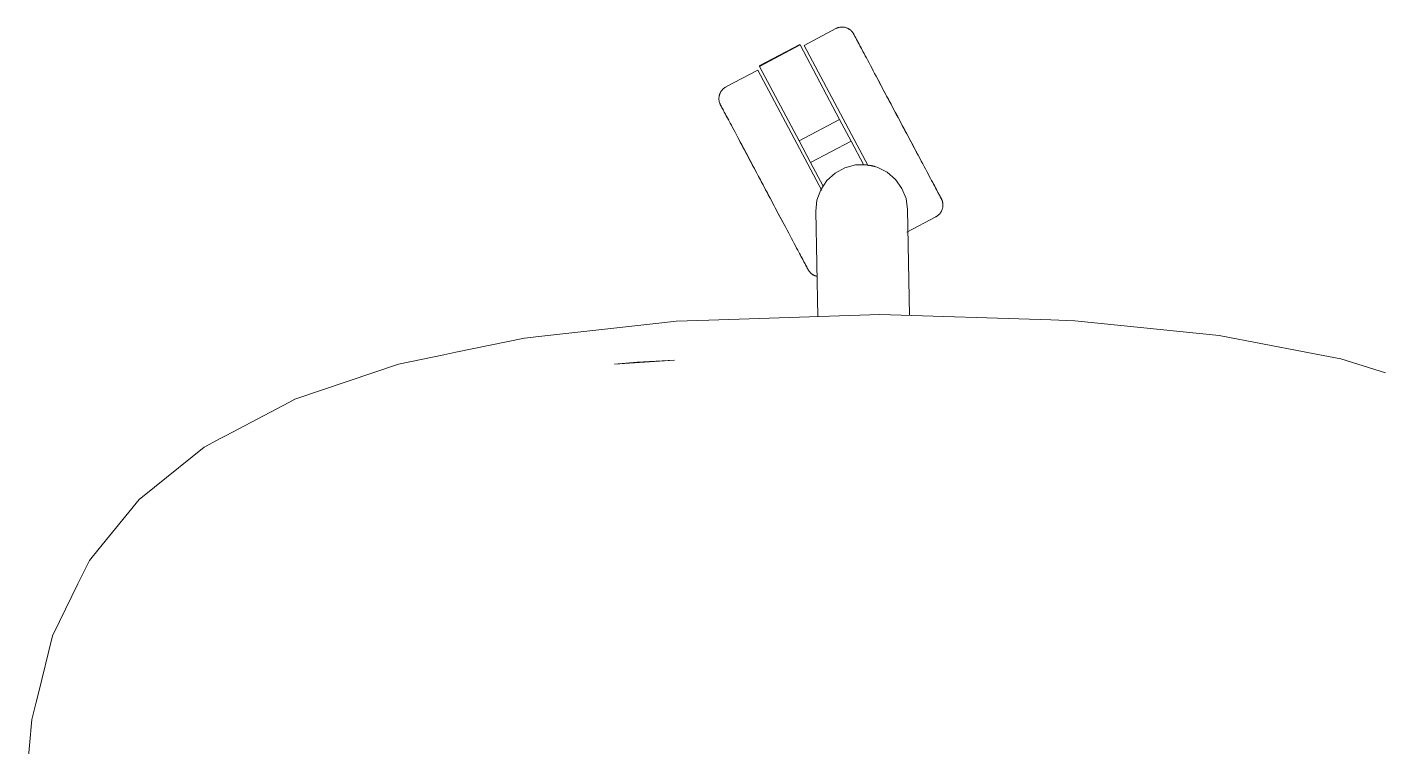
# Model space of a CAD drawing. Header units: millimetres. Extents: x 79795 to 317870, y -36033 to 97293.
# Drawn here: x 229416.3 to 229829.3, y 22475 to 22694.6 of the extents above; entities that cross this region are included whole.
import ezdxf

# ---------------------------------------------------------------- set-up
doc = ezdxf.new("R2010")
doc.units = ezdxf.units.MM
doc.header["$MEASUREMENT"] = 0
doc.layers.add('G-IMPT', color=8, linetype='CONTINUOUS', lineweight=9)
doc.layers.add('I-FURN', color=8, linetype='CONTINUOUS', lineweight=9)

msp = doc.modelspace()

# ---------------------------------------------------------------- linework, layer by layer
at = {"layer": 'G-IMPT'}
for p, q in [((229624.06, 22605.16), (229676.24, 22606.86)), ((229676.24, 22606.86), (229728.41, 22605.25)), ((229609.75, 22604.35), (229572.3, 22600.23)), ((229609.75, 22604.35), (229614.12, 22604.84)), ((229624.06, 22605.16), (229614.12, 22604.84)), ((229728.41, 22605.25), (229735.67, 22605.02)), ((229742.73, 22604.29), (229735.67, 22605.02)), ((229779.73, 22600.47), (229742.73, 22604.29)), ((229546.94, 22595.39), (229567.89, 22599.74)), ((229567.89, 22599.74), (229572.3, 22600.23)), ((229779.73, 22600.47), (229780.19, 22600.38)), ((229805.57, 22595.51), (229780.19, 22600.38)), ((229543.26, 22594.63), (229529.44, 22591.76)), ((229546.94, 22595.39), (229543.26, 22594.63)), ((229805.57, 22595.51), (229809.23, 22594.81)), ((229816.83, 22593.35), (229809.23, 22594.81)), ((229522, 22589.24), (229529.44, 22591.76)), ((229613.59, 22592.96), (229595.31, 22591.71)), ((229595.31, 22591.71), (229602.25, 22592.32)), ((229613.59, 22592.96), (229602.25, 22592.32)), ((229830.44, 22589.16), (229816.83, 22593.35)), ((229522, 22589.24), (229497.92, 22581.09)), ((229476.75, 22569.92), (229496.26, 22580.21)), ((229496.26, 22580.21), (229497.92, 22581.09)), ((229470.24, 22566.48), (229475.37, 22569.19)), ((229476.75, 22569.92), (229475.37, 22569.19)), ((229470.24, 22566.48), (229455.11, 22554.28)), ((229450.44, 22550.51), (229455.11, 22554.28)), ((229438.27, 22535.57), (229450.44, 22550.51)), ((229435.3, 22531.91), (229431.77, 22524.75)), ((229438.27, 22535.57), (229435.3, 22531.91)), ((229426.13, 22513.28), (229431.77, 22524.75)), ((229426.13, 22513.28), (229423.98, 22508.92)), ((229423.98, 22508.92), (229419.58, 22490.98)), ((229419.58, 22490.98), (229419, 22488.6)), ((229417.7, 22483.31), (229419, 22488.6)), ((229416.25, 22467.44), (229417.7, 22483.31))]:
    msp.add_line(p, q, dxfattribs=at)
at = {"layer": 'I-FURN'}
for p, q in [((229662.81, 22694.13), (229653.13, 22688.98)), ((229662.81, 22694.13), (229662.96, 22694.2)), ((229662.96, 22694.2), (229663.1, 22694.27)), ((229663.1, 22694.27), (229663.25, 22694.33)), ((229663.25, 22694.33), (229663.41, 22694.38)), ((229663.41, 22694.38), (229663.56, 22694.43)), ((229663.56, 22694.43), (229663.71, 22694.48)), ((229663.71, 22694.48), (229663.87, 22694.51)), ((229663.87, 22694.51), (229664.03, 22694.54)), ((229664.03, 22694.54), (229664.19, 22694.57)), ((229664.19, 22694.57), (229664.35, 22694.58)), ((229664.35, 22694.58), (229664.51, 22694.6)), ((229664.51, 22694.6), (229664.67, 22694.6)), ((229664.67, 22694.6), (229664.83, 22694.6)), ((229664.83, 22694.6), (229664.99, 22694.59)), ((229664.99, 22694.59), (229665.15, 22694.58)), ((229665.15, 22694.58), (229665.31, 22694.55)), ((229665.31, 22694.55), (229665.47, 22694.53)), ((229665.47, 22694.53), (229665.63, 22694.49)), ((229665.63, 22694.49), (229665.79, 22694.45)), ((229665.79, 22694.45), (229665.94, 22694.41)), ((229665.94, 22694.41), (229666.09, 22694.35)), ((229666.09, 22694.35), (229666.24, 22694.3)), ((229666.24, 22694.3), (229666.39, 22694.23)), ((229666.39, 22694.23), (229666.54, 22694.16)), ((229666.54, 22694.16), (229666.68, 22694.08)), ((229666.68, 22694.08), (229666.82, 22694)), ((229666.82, 22694), (229666.95, 22693.92)), ((229666.95, 22693.92), (229667.09, 22693.82)), ((229667.09, 22693.82), (229667.21, 22693.73)), ((229667.21, 22693.73), (229667.34, 22693.62)), ((229667.34, 22693.62), (229667.46, 22693.52)), ((229667.46, 22693.52), (229667.57, 22693.4)), ((229667.57, 22693.4), (229667.68, 22693.29)), ((229667.68, 22693.29), (229667.79, 22693.16)), ((229667.79, 22693.16), (229667.89, 22693.04)), ((229667.89, 22693.04), (229667.99, 22692.91)), ((229667.99, 22692.91), (229668.08, 22692.78)), ((229668.08, 22692.78), (229668.16, 22692.64)), ((229651.81, 22689.33), (229639.45, 22682.76)), ((229639.54, 22682.59), (229651.9, 22689.16)), ((229651.9, 22689.16), (229663.97, 22666.45)), ((229653.13, 22688.98), (229672.65, 22652.26)), ((229668.16, 22692.64), (229668.24, 22692.5)), ((229668.24, 22692.5), (229668.27, 22692.46)), ((229668.27, 22692.46), (229668.28, 22692.44)), ((229668.29, 22692.41), (229668.27, 22692.46)), ((229668.27, 22692.46), (229668.27, 22692.46)), ((229668.28, 22692.44), (229668.31, 22692.38)), ((229668.33, 22692.33), (229668.29, 22692.41)), ((229668.31, 22692.38), (229668.36, 22692.28)), ((229668.4, 22692.21), (229668.33, 22692.33)), ((229668.36, 22692.28), (229668.44, 22692.14)), ((229668.48, 22692.05), (229668.4, 22692.21)), ((229668.44, 22692.14), (229668.53, 22691.96)), ((229668.59, 22691.85), (229668.48, 22692.05)), ((229668.53, 22691.96), (229668.65, 22691.74)), ((229668.72, 22691.61), (229668.59, 22691.85)), ((229668.65, 22691.74), (229668.79, 22691.48)), ((229668.87, 22691.33), (229668.72, 22691.61)), ((229668.79, 22691.48), (229668.94, 22691.19)), ((229669.04, 22691.01), (229668.87, 22691.33)), ((229668.94, 22691.19), (229669.12, 22690.85)), ((229669.23, 22690.65), (229669.04, 22691.01)), ((229669.12, 22690.85), (229669.32, 22690.48)), ((229669.44, 22690.26), (229669.23, 22690.65)), ((229669.32, 22690.48), (229669.54, 22690.07)), ((229669.66, 22689.83), (229669.44, 22690.26)), ((229669.54, 22690.07), (229669.78, 22689.62)), ((229669.91, 22689.37), (229669.66, 22689.83)), ((229669.78, 22689.62), (229670.03, 22689.14)), ((229670.18, 22688.86), (229669.91, 22689.37)), ((229670.03, 22689.14), (229670.31, 22688.62)), ((229670.46, 22688.33), (229670.18, 22688.86)), ((229670.31, 22688.62), (229670.6, 22688.07)), ((229670.77, 22687.76), (229670.46, 22688.33)), ((229670.6, 22688.07), (229670.91, 22687.49)), ((229671.09, 22687.16), (229670.77, 22687.76)), ((229671.42, 22686.52), (229671.09, 22687.16)), ((229671.78, 22685.86), (229671.42, 22686.52)), ((229672.14, 22685.17), (229671.78, 22685.86)), ((229672.53, 22684.44), (229672.14, 22685.17)), ((229639, 22681.47), (229629.32, 22676.32)), ((229639, 22681.47), (229658.54, 22644.72)), ((229651.61, 22659.88), (229639.54, 22682.59)), ((229672.93, 22683.69), (229672.53, 22684.44)), ((229673.34, 22682.92), (229672.93, 22683.69)), ((229673.77, 22682.12), (229673.34, 22682.92)), ((229674.2, 22681.29), (229673.77, 22682.12)), ((229674.65, 22680.45), (229674.2, 22681.29)), ((229675.12, 22679.58), (229674.65, 22680.45)), ((229629.14, 22676.22), (229629.28, 22676.3)), ((229629.28, 22676.3), (229629.32, 22676.32)), ((229675.59, 22678.69), (229675.12, 22679.58)), ((229676.07, 22677.79), (229675.59, 22678.69)), ((229675.81, 22678.28), (229676.29, 22677.36)), ((229676.56, 22676.86), (229676.07, 22677.79)), ((229676.29, 22677.36), (229676.79, 22676.43)), ((229677.06, 22675.93), (229676.56, 22676.86)), ((229676.79, 22676.43), (229677.29, 22675.49)), ((229627.18, 22672.88), (229627.19, 22673.05)), ((229627.18, 22672.72), (229627.18, 22672.88)), ((229627.18, 22672.56), (229627.18, 22672.72)), ((229627.19, 22672.4), (229627.18, 22672.56)), ((229627.19, 22673.05), (229627.2, 22673.21)), ((229627.21, 22672.24), (229627.19, 22672.4)), ((229627.2, 22673.21), (229627.22, 22673.37)), ((229627.23, 22672.08), (229627.21, 22672.24)), ((229627.22, 22673.37), (229627.25, 22673.52)), ((229627.25, 22673.52), (229627.29, 22673.68)), ((229627.29, 22673.68), (229627.33, 22673.84)), ((229627.33, 22673.84), (229627.37, 22673.99)), ((229627.37, 22673.99), (229627.42, 22674.15)), ((229627.42, 22674.15), (229627.48, 22674.3)), ((229627.48, 22674.3), (229627.55, 22674.44)), ((229627.55, 22674.44), (229627.62, 22674.59)), ((229627.62, 22674.59), (229627.69, 22674.73)), ((229627.69, 22674.73), (229627.77, 22674.87)), ((229627.77, 22674.87), (229627.86, 22675)), ((229627.86, 22675), (229627.95, 22675.14)), ((229627.95, 22675.14), (229628.05, 22675.27)), ((229628.05, 22675.27), (229628.16, 22675.39)), ((229628.16, 22675.39), (229628.26, 22675.51)), ((229628.26, 22675.51), (229628.38, 22675.62)), ((229628.38, 22675.62), (229628.49, 22675.74)), ((229628.49, 22675.74), (229628.61, 22675.84)), ((229628.61, 22675.84), (229628.74, 22675.94)), ((229628.74, 22675.94), (229628.87, 22676.04)), ((229628.87, 22676.04), (229629, 22676.13)), ((229629, 22676.13), (229629.14, 22676.22)), ((229677.56, 22674.97), (229677.06, 22675.93)), ((229677.29, 22675.49), (229677.8, 22674.53)), ((229678.08, 22674.01), (229677.56, 22674.97)), ((229677.8, 22674.53), (229678.31, 22673.56)), ((229678.59, 22673.04), (229678.08, 22674.01)), ((229678.31, 22673.56), (229678.83, 22672.58)), ((229679.12, 22672.05), (229678.59, 22673.04)), ((229678.83, 22672.58), (229679.36, 22671.6)), ((229627.27, 22671.92), (229627.23, 22672.08)), ((229627.3, 22671.77), (229627.27, 22671.92)), ((229627.34, 22671.61), (229627.3, 22671.77)), ((229627.39, 22671.46), (229627.34, 22671.61)), ((229627.45, 22671.31), (229627.39, 22671.46)), ((229627.51, 22671.16), (229627.45, 22671.31)), ((229627.58, 22671.01), (229627.51, 22671.16)), ((229627.65, 22670.87), (229627.58, 22671.01)), ((229627.65, 22670.86), (229627.65, 22670.87)), ((229627.65, 22670.87), (229627.66, 22670.85)), ((229627.67, 22670.82), (229627.65, 22670.86)), ((229627.66, 22670.85), (229627.69, 22670.79)), ((229627.72, 22670.74), (229627.67, 22670.82)), ((229627.69, 22670.79), (229627.75, 22670.69)), ((229627.78, 22670.61), (229627.72, 22670.74)), ((229627.75, 22670.69), (229627.82, 22670.55)), ((229627.87, 22670.45), (229627.78, 22670.61)), ((229627.82, 22670.55), (229627.92, 22670.37)), ((229627.98, 22670.25), (229627.87, 22670.45)), ((229627.92, 22670.37), (229628.03, 22670.15)), ((229628.1, 22670.01), (229627.98, 22670.25)), ((229628.03, 22670.15), (229628.17, 22669.89)), ((229628.25, 22669.73), (229628.1, 22670.01)), ((229628.17, 22669.89), (229628.33, 22669.59)), ((229628.42, 22669.41), (229628.25, 22669.73)), ((229628.33, 22669.59), (229628.51, 22669.25)), ((229628.61, 22669.06), (229628.42, 22669.41)), ((229628.51, 22669.25), (229628.7, 22668.88)), ((229628.82, 22668.67), (229628.61, 22669.06)), ((229628.7, 22668.88), (229628.92, 22668.47)), ((229629.05, 22668.24), (229628.82, 22668.67)), ((229628.92, 22668.47), (229629.16, 22668.03)), ((229629.3, 22667.77), (229629.05, 22668.24)), ((229629.16, 22668.03), (229629.42, 22667.54)), ((229679.64, 22671.06), (229679.12, 22672.05)), ((229679.36, 22671.6), (229679.89, 22670.6)), ((229680.17, 22670.06), (229679.64, 22671.06)), ((229679.89, 22670.6), (229680.42, 22669.6)), ((229680.71, 22669.06), (229680.17, 22670.06)), ((229680.42, 22669.6), (229680.95, 22668.6)), ((229681.24, 22668.06), (229680.71, 22669.06)), ((229680.95, 22668.6), (229681.49, 22667.6)), ((229681.78, 22667.05), (229681.24, 22668.06)), ((229629.56, 22667.27), (229629.3, 22667.77)), ((229629.42, 22667.54), (229629.69, 22667.03)), ((229629.85, 22666.73), (229629.56, 22667.27)), ((229629.69, 22667.03), (229629.98, 22666.48)), ((229630.15, 22666.16), (229629.85, 22666.73)), ((229629.98, 22666.48), (229630.29, 22665.89)), ((229630.29, 22665.89), (229630.62, 22665.28)), ((229630.62, 22665.28), (229630.97, 22664.63)), ((229630.97, 22664.63), (229631.33, 22663.95)), ((229631.33, 22663.95), (229631.7, 22663.24)), ((229651.61, 22659.88), (229663.97, 22666.45)), ((229663.97, 22666.45), (229667.5, 22659.81)), ((229681.49, 22667.6), (229682.02, 22666.59)), ((229682.31, 22666.05), (229681.78, 22667.05)), ((229682.02, 22666.59), (229682.56, 22665.59)), ((229682.84, 22665.05), (229682.31, 22666.05)), ((229682.56, 22665.59), (229683.09, 22664.59)), ((229683.37, 22664.05), (229682.84, 22665.05)), ((229683.09, 22664.59), (229683.62, 22663.59)), ((229683.9, 22663.05), (229683.37, 22664.05)), ((229631.7, 22663.24), (229632.09, 22662.51)), ((229632.09, 22662.51), (229632.5, 22661.75)), ((229632.5, 22661.75), (229632.92, 22660.96)), ((229632.92, 22660.96), (229633.35, 22660.15)), ((229633.35, 22660.15), (229633.79, 22659.31)), ((229655.14, 22653.24), (229651.61, 22659.88)), ((229655.14, 22653.24), (229667.5, 22659.81)), ((229667.5, 22659.81), (229671.3, 22652.67)), ((229683.62, 22663.59), (229684.14, 22662.6)), ((229684.43, 22662.06), (229683.9, 22663.05)), ((229684.14, 22662.6), (229684.67, 22661.61)), ((229684.95, 22661.09), (229684.43, 22662.06)), ((229684.67, 22661.61), (229685.19, 22660.64)), ((229685.46, 22660.12), (229684.95, 22661.09)), ((229685.19, 22660.64), (229685.7, 22659.68)), ((229685.97, 22659.16), (229685.46, 22660.12)), ((229634.04, 22658.85), (229633.59, 22659.7)), ((229633.79, 22659.31), (229634.25, 22658.45)), ((229634.5, 22657.98), (229634.04, 22658.85)), ((229634.25, 22658.45), (229634.72, 22657.58)), ((229634.97, 22657.1), (229634.5, 22657.98)), ((229634.72, 22657.58), (229635.19, 22656.68)), ((229635.45, 22656.19), (229634.97, 22657.1)), ((229635.19, 22656.68), (229635.68, 22655.77)), ((229635.94, 22655.27), (229635.45, 22656.19)), ((229635.68, 22655.77), (229636.17, 22654.84)), ((229685.7, 22659.68), (229686.2, 22658.72)), ((229686.47, 22658.22), (229685.97, 22659.16)), ((229686.2, 22658.72), (229686.7, 22657.79)), ((229686.97, 22657.29), (229686.47, 22658.22)), ((229686.7, 22657.79), (229687.19, 22656.86)), ((229687.45, 22656.37), (229686.97, 22657.29)), ((229687.19, 22656.86), (229687.67, 22655.96)), ((229687.93, 22655.48), (229687.45, 22656.37)), ((229687.67, 22655.96), (229688.15, 22655.07)), ((229636.44, 22654.33), (229635.94, 22655.27)), ((229636.17, 22654.84), (229636.67, 22653.89)), ((229636.95, 22653.38), (229636.44, 22654.33)), ((229636.67, 22653.89), (229637.18, 22652.94)), ((229637.46, 22652.41), (229636.95, 22653.38)), ((229637.18, 22652.94), (229637.7, 22651.97)), ((229637.98, 22651.44), (229637.46, 22652.41)), ((229637.7, 22651.97), (229638.22, 22650.99)), ((229658.94, 22646.1), (229655.14, 22653.24)), ((229662.57, 22650.06), (229665.53, 22651.68)), ((229665.53, 22651.68), (229668.79, 22652.54)), ((229668.79, 22652.54), (229672.16, 22652.6)), ((229672.16, 22652.6), (229675.45, 22651.85)), ((229675.45, 22651.85), (229678.46, 22650.33)), ((229688.4, 22654.6), (229687.93, 22655.48)), ((229688.15, 22655.07), (229688.61, 22654.2)), ((229688.85, 22653.74), (229688.4, 22654.6)), ((229688.61, 22654.2), (229689.06, 22653.36)), ((229689.3, 22652.91), (229688.85, 22653.74)), ((229689.73, 22652.1), (229689.3, 22652.91)), ((229690.15, 22651.31), (229689.73, 22652.1)), ((229638.5, 22650.46), (229637.98, 22651.44)), ((229638.22, 22650.99), (229638.74, 22650)), ((229639.03, 22649.47), (229638.5, 22650.46)), ((229638.74, 22650), (229639.27, 22649.01)), ((229639.56, 22648.47), (229639.03, 22649.47)), ((229639.27, 22649.01), (229639.8, 22648.01)), ((229640.09, 22647.47), (229639.56, 22648.47)), ((229639.8, 22648.01), (229640.34, 22647.01)), ((229640.62, 22646.46), (229640.09, 22647.47)), ((229658.21, 22644.97), (229660.08, 22647.78)), ((229660.08, 22647.78), (229662.57, 22650.06)), ((229678.46, 22650.33), (229681.03, 22648.14)), ((229681.03, 22648.14), (229682.99, 22645.4)), ((229690.55, 22650.55), (229690.15, 22651.31)), ((229690.94, 22649.81), (229690.55, 22650.55)), ((229691.32, 22649.1), (229690.94, 22649.81)), ((229691.68, 22648.43), (229691.32, 22649.1)), ((229692.02, 22647.78), (229691.68, 22648.43)), ((229692.35, 22647.16), (229692.02, 22647.78)), ((229640.34, 22647.01), (229640.87, 22646)), ((229641.16, 22645.46), (229640.62, 22646.46)), ((229640.87, 22646), (229641.41, 22644.99)), ((229641.69, 22644.45), (229641.16, 22645.46)), ((229641.41, 22644.99), (229641.94, 22643.99)), ((229642.23, 22643.45), (229641.69, 22644.45)), ((229641.94, 22643.99), (229642.47, 22642.99)), ((229642.76, 22642.45), (229642.23, 22643.45)), ((229657.07, 22641.79), (229658.21, 22644.97)), ((229682.99, 22645.4), (229684.24, 22642.27)), ((229692.66, 22646.58), (229692.35, 22647.16)), ((229692.5, 22646.89), (229692.8, 22646.32)), ((229692.96, 22646.03), (229692.66, 22646.58)), ((229692.8, 22646.32), (229693.08, 22645.78)), ((229693.23, 22645.51), (229692.96, 22646.03)), ((229693.08, 22645.78), (229693.35, 22645.28)), ((229693.49, 22645.03), (229693.23, 22645.51)), ((229693.35, 22645.28), (229693.6, 22644.82)), ((229693.72, 22644.58), (229693.49, 22645.03)), ((229693.6, 22644.82), (229693.83, 22644.39)), ((229693.94, 22644.17), (229693.72, 22644.58)), ((229693.83, 22644.39), (229694.04, 22644)), ((229694.14, 22643.8), (229693.94, 22644.17)), ((229694.04, 22644), (229694.22, 22643.64)), ((229694.32, 22643.46), (229694.14, 22643.8)), ((229694.22, 22643.64), (229694.39, 22643.32)), ((229694.48, 22643.17), (229694.32, 22643.46)), ((229694.39, 22643.32), (229694.54, 22643.04)), ((229642.47, 22642.99), (229643, 22641.99)), ((229643.29, 22641.46), (229642.76, 22642.45)), ((229643, 22641.99), (229643.53, 22641)), ((229643.81, 22640.47), (229643.29, 22641.46)), ((229643.53, 22641), (229644.05, 22640.02)), ((229644.33, 22639.49), (229643.81, 22640.47)), ((229644.05, 22640.02), (229644.57, 22639.04)), ((229644.85, 22638.52), (229644.33, 22639.49)), ((229656.72, 22638.44), (229657.07, 22641.79)), ((229684.24, 22642.27), (229684.71, 22638.92)), ((229694.61, 22642.91), (229694.48, 22643.17)), ((229694.54, 22643.04), (229694.67, 22642.8)), ((229694.73, 22642.69), (229694.61, 22642.91)), ((229694.67, 22642.8), (229694.78, 22642.6)), ((229694.83, 22642.51), (229694.73, 22642.69)), ((229694.78, 22642.6), (229694.86, 22642.44)), ((229694.9, 22642.37), (229694.83, 22642.51)), ((229694.86, 22642.44), (229694.93, 22642.32)), ((229694.95, 22642.27), (229694.9, 22642.37)), ((229694.93, 22642.32), (229694.97, 22642.24)), ((229694.99, 22642.21), (229694.95, 22642.27)), ((229694.97, 22642.24), (229694.99, 22642.19)), ((229695, 22642.19), (229694.99, 22642.21)), ((229694.99, 22642.19), (229695, 22642.19)), ((229695, 22642.19), (229695.07, 22642.04)), ((229695.07, 22642.04), (229695.14, 22641.9)), ((229695.14, 22641.9), (229695.2, 22641.75)), ((229695.2, 22641.75), (229695.25, 22641.6)), ((229695.27, 22639.06), (229695.22, 22638.91)), ((229695.25, 22641.6), (229695.3, 22641.44)), ((229695.32, 22639.22), (229695.27, 22639.06)), ((229695.3, 22641.44), (229695.34, 22641.29)), ((229695.36, 22639.37), (229695.32, 22639.22)), ((229695.34, 22641.29), (229695.38, 22641.13)), ((229695.39, 22639.53), (229695.36, 22639.37)), ((229695.38, 22641.13), (229695.41, 22640.97)), ((229695.42, 22639.69), (229695.39, 22639.53)), ((229695.41, 22640.97), (229695.43, 22640.81)), ((229695.44, 22639.85), (229695.42, 22639.69)), ((229695.43, 22640.81), (229695.45, 22640.65)), ((229695.46, 22640.01), (229695.44, 22639.85)), ((229695.45, 22640.65), (229695.46, 22640.49)), ((229695.46, 22640.49), (229695.47, 22640.33)), ((229695.47, 22640.17), (229695.46, 22640.01)), ((229695.47, 22640.33), (229695.47, 22640.17)), ((229644.57, 22639.04), (229645.08, 22638.08)), ((229645.36, 22637.56), (229644.85, 22638.52)), ((229645.08, 22638.08), (229645.59, 22637.13)), ((229645.86, 22636.62), (229645.36, 22637.56)), ((229645.59, 22637.13), (229646.09, 22636.19)), ((229646.35, 22635.69), (229645.86, 22636.62)), ((229646.09, 22636.19), (229646.58, 22635.27)), ((229646.84, 22634.78), (229646.35, 22635.69)), ((229646.58, 22635.27), (229647.06, 22634.36)), ((229657.29, 22606.25), (229656.72, 22638.44)), ((229684.49, 22632.04), (229693.33, 22636.74)), ((229684.71, 22638.92), (229685.27, 22606.58)), ((229693.37, 22636.76), (229693.33, 22636.74)), ((229693.51, 22636.84), (229693.37, 22636.76)), ((229693.65, 22636.92), (229693.51, 22636.84)), ((229693.78, 22637.01), (229693.65, 22636.92)), ((229693.91, 22637.11), (229693.78, 22637.01)), ((229694.03, 22637.21), (229693.91, 22637.11)), ((229694.15, 22637.32), (229694.03, 22637.21)), ((229694.27, 22637.43), (229694.15, 22637.32)), ((229694.38, 22637.54), (229694.27, 22637.43)), ((229694.49, 22637.66), (229694.38, 22637.54)), ((229694.59, 22637.79), (229694.49, 22637.66)), ((229694.69, 22637.92), (229694.59, 22637.79)), ((229694.78, 22638.05), (229694.69, 22637.92)), ((229694.87, 22638.18), (229694.78, 22638.05)), ((229694.95, 22638.32), (229694.87, 22638.18)), ((229695.03, 22638.47), (229694.95, 22638.32)), ((229695.1, 22638.61), (229695.03, 22638.47)), ((229695.16, 22638.76), (229695.1, 22638.61)), ((229695.22, 22638.91), (229695.16, 22638.76)), ((229647.06, 22634.36), (229647.53, 22633.47)), ((229647.53, 22633.47), (229647.99, 22632.61)), ((229647.99, 22632.61), (229648.44, 22631.76)), ((229648.44, 22631.76), (229648.88, 22630.94)), ((229648.88, 22630.94), (229649.31, 22630.13)), ((229649.31, 22630.13), (229649.72, 22629.36)), ((229649.72, 22629.36), (229650.12, 22628.61)), ((229650.12, 22628.61), (229650.5, 22627.89)), ((229650.5, 22627.89), (229650.87, 22627.19)), ((229650.87, 22627.19), (229651.22, 22626.53)), ((229651.22, 22626.53), (229651.56, 22625.9)), ((229651.56, 22625.9), (229651.88, 22625.29)), ((229652.05, 22624.98), (229651.74, 22625.57)), ((229651.88, 22625.29), (229652.18, 22624.72)), ((229652.34, 22624.43), (229652.05, 22624.98)), ((229652.18, 22624.72), (229652.47, 22624.19)), ((229652.61, 22623.91), (229652.34, 22624.43)), ((229652.47, 22624.19), (229652.73, 22623.69)), ((229652.87, 22623.43), (229652.61, 22623.91)), ((229652.73, 22623.69), (229652.98, 22623.22)), ((229653.11, 22622.99), (229652.87, 22623.43)), ((229652.98, 22623.22), (229653.21, 22622.79)), ((229653.33, 22622.58), (229653.11, 22622.99)), ((229653.21, 22622.79), (229653.42, 22622.4)), ((229653.52, 22622.2), (229653.33, 22622.58)), ((229653.42, 22622.4), (229653.61, 22622.04)), ((229653.7, 22621.87), (229653.52, 22622.2)), ((229653.61, 22622.04), (229653.78, 22621.73)), ((229653.86, 22621.57), (229653.7, 22621.87)), ((229653.78, 22621.73), (229653.93, 22621.45)), ((229654, 22621.31), (229653.86, 22621.57)), ((229653.93, 22621.45), (229654.05, 22621.21)), ((229654.11, 22621.09), (229654, 22621.31)), ((229654.05, 22621.21), (229654.16, 22621.01)), ((229654.21, 22620.91), (229654.11, 22621.09)), ((229654.16, 22621.01), (229654.25, 22620.84)), ((229654.28, 22620.77), (229654.21, 22620.91)), ((229654.25, 22620.84), (229654.31, 22620.72)), ((229654.34, 22620.67), (229654.28, 22620.77)), ((229654.31, 22620.72), (229654.36, 22620.64)), ((229654.37, 22620.61), (229654.34, 22620.67)), ((229654.36, 22620.64), (229654.38, 22620.6)), ((229654.38, 22620.59), (229654.37, 22620.61)), ((229654.38, 22620.6), (229654.38, 22620.59)), ((229654.4, 22620.55), (229654.38, 22620.59)), ((229654.48, 22620.41), (229654.4, 22620.55)), ((229654.57, 22620.28), (229654.48, 22620.41)), ((229654.66, 22620.14), (229654.57, 22620.28)), ((229654.75, 22620.01), (229654.66, 22620.14)), ((229654.86, 22619.89), (229654.75, 22620.01)), ((229654.96, 22619.77), (229654.86, 22619.89)), ((229655.07, 22619.65), (229654.96, 22619.77)), ((229655.19, 22619.54), (229655.07, 22619.65)), ((229655.31, 22619.43), (229655.19, 22619.54)), ((229655.43, 22619.33), (229655.31, 22619.43)), ((229655.56, 22619.23), (229655.43, 22619.33)), ((229655.69, 22619.14), (229655.56, 22619.23)), ((229655.83, 22619.05), (229655.69, 22619.14)), ((229655.97, 22618.97), (229655.83, 22619.05)), ((229656.11, 22618.89), (229655.97, 22618.97)), ((229656.25, 22618.82), (229656.11, 22618.89)), ((229656.4, 22618.76), (229656.25, 22618.82)), ((229656.55, 22618.7), (229656.4, 22618.76)), ((229656.71, 22618.65), (229656.55, 22618.7)), ((229656.86, 22618.6), (229656.71, 22618.65)), ((229657.02, 22618.56), (229656.86, 22618.6))]:
    msp.add_line(p, q, dxfattribs=at)
msp.add_arc((229670.71, 22638.87), 13.81, 72.664, 77.6527, dxfattribs=at)
msp.add_open_spline([(229673.07, 22652.48), (229673.51, 22652.4), (229673.93, 22652.3), (229674.35, 22652.18)], degree=3, dxfattribs=at)

doc.saveas('drawing.dxf')
